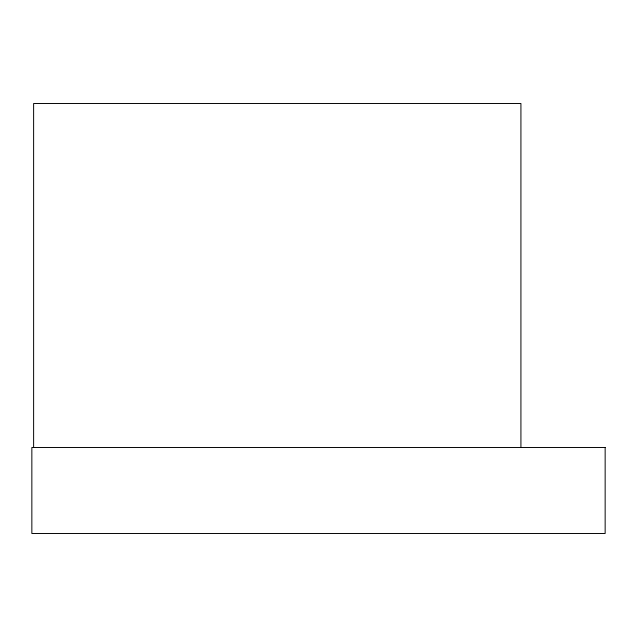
<?xml version="1.0" encoding="UTF-8"?>
<svg xmlns="http://www.w3.org/2000/svg" width="637" height="637" viewBox="0 0 637 637"><rect width="100%" height="100%" fill="white"/><g stroke="black" fill="none" stroke-linecap="round" stroke-linejoin="round"><path stroke-width="0.96" d="M520.923 447.493L520.923 103.513L33.618 103.513L33.618 447.493M605.15 447.493L31.85 447.493L31.85 533.487L605.15 533.487L605.15 447.493"/></g></svg>
